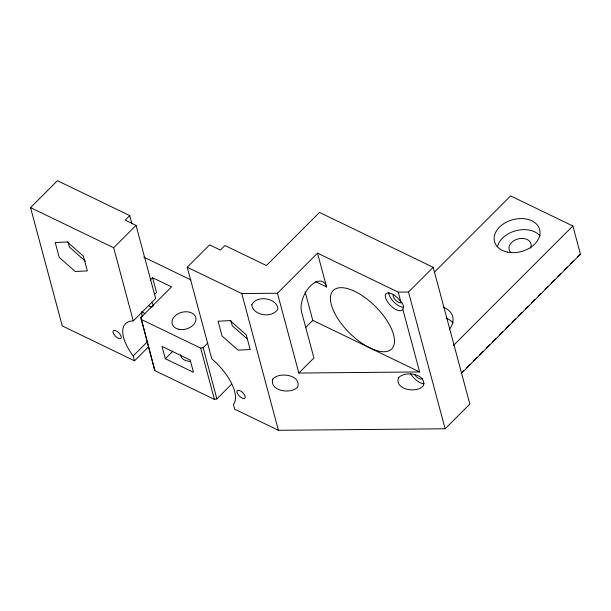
<?xml version="1.0" encoding="UTF-8"?>
<svg xmlns="http://www.w3.org/2000/svg" width="611" height="611" viewBox="0 0 611 611"><rect width="100%" height="100%" fill="white"/><g stroke="black" fill="none" stroke-linecap="round" stroke-linejoin="round"><path stroke-width="0.92" d="M402.817 309.25L402.756 309.41A11.502 5.163 45 0 1 390.246 305.195A11.502 5.163 45 0 1 387.015 293.135A11.502 5.163 45 0 1 400.648 301.536C402.764 303.362 404.604 306.577 402.817 309.25L419.612 371.939L298.832 373.046L277.447 293.234L317.506 253.153L398.227 292.127L408.499 292.035L433.199 267.32L319.484 212.414L266.404 265.525L224.978 245.53L220.441 250.075L209.611 244.843L187.241 267.221L211.788 358.84A40.738 18.277 45 0 1 234.089 403.504L233.394 404.299L234.708 409.194L278.417 430.304L445.136 428.777L469.836 404.062L433.199 267.32M148.504 346.849L134.535 360.826L62.246 325.923L30.55 207.625L57.465 180.696L129.746 215.599L131.961 223.863M129.746 215.599L125.209 220.143L136.039 225.375L155.645 298.542L133.274 320.928A40.738 18.277 45 0 0 131.831 354.128L133.221 355.93L134.535 360.826M133.274 320.928L113.669 247.761L136.039 225.375M150.146 280.182L152.59 277.738L171.538 286.887L140.881 317.567L154.843 370.633L214.4 399.395L216.89 398.907L231.554 384.235M154.522 294.517L156.546 292.493L152.59 277.738M133.221 355.93L147.854 341.289M165.329 358.726L162.037 346.429L190.174 360.016L193.466 372.313L165.329 358.726L172.875 351.18M141.103 319.354L200.66 348.117L203.15 347.636L207.816 342.962M305.538 327.58L312.771 320.347L305.126 291.829M298.832 373.046L313.917 357.954L301.59 311.961A19.773 10.838 -64.2 0 1 310.457 285.94A19.773 10.838 -64.2 0 1 326.572 286.964L317.506 253.153M434.375 272.193L510.597 195.917L572.874 225.986L580.45 254.275L461.091 373.703M453.477 345.452L572.874 225.986M461.42 372.931L463.436 370.908M466.812 367.532L470.18 364.156M473.556 360.788L476.924 357.412M479.62 354.708L482.995 351.34M486.364 347.965L489.739 344.589M492.435 341.893L495.804 338.517M499.179 335.141L502.548 331.773M505.923 328.397L509.291 325.021M511.995 322.325L515.363 318.95M518.731 315.574L522.107 312.206M525.475 308.83L528.179 306.134M531.547 302.758L534.923 299.382M538.291 296.007L540.987 293.311M545.035 289.263L547.731 286.559M551.107 283.191L554.475 279.815M557.851 276.439L560.547 273.743M564.587 269.695L567.291 266.992M570.659 263.624L573.355 260.92M577.403 256.872L580.45 254.275M187.241 267.221L241.78 293.563L277.447 293.234M315.612 281.679L326.572 286.964M312.771 320.347L419.612 371.939M143.715 257.109L190.953 279.922M30.55 207.625L113.669 247.761M247.615 339.288L232.264 325.732L230.874 320.523M85.464 261.271L69.417 247.096L68.02 241.887M408.499 292.035L445.136 428.777M398.227 292.127L400.824 301.811M241.78 293.563L278.417 430.304M203.15 347.636L216.89 398.907M200.66 348.117L214.4 399.395M140.881 317.567L154.843 370.633M142.088 316.796L141.615 311.87M144.853 313.726A23.363 10.486 45 0 1 142.203 311.541M152.483 306.722A5.392 2.421 45 0 1 148.817 305.783M151.94 302.582A5.392 2.421 45 0 1 152.926 306.271M443.296 307.188A23.363 16.489 -15 0 1 449.49 329.138M510.949 252.526A11.326 7.996 -15 0 1 518.609 238.802A11.326 7.996 -15 0 1 530.524 248.104M190.372 361.368A12.22 8.63 -15 0 1 180.489 354.777M422.316 378.469A5.751 2.581 45 0 1 414.816 374.841M424.294 383.731A11.685 5.239 45 0 1 410.5 373.428M403.764 307.348A11.502 5.163 45 0 1 394.003 302.14A11.502 5.163 45 0 1 388.695 292.364M401.885 302.224A5.751 2.581 45 0 1 395.806 300.291A5.751 2.581 45 0 1 393.797 294.181M497.438 246.707A23.363 16.489 -15 0 1 516.264 230.622A23.363 16.489 -15 0 1 540.147 235.93M446.259 318.255A23.363 16.489 -15 0 1 453.171 322.959M251.77 304.866C252.939 315.902 273.392 318.667 277.906 308.708C276.73 297.672 256.276 294.899 251.77 304.866M272.796 379.141C269.13 391.216 291.676 394.576 297.74 386.923C301.399 374.849 278.86 371.48 272.796 379.141M398.372 377.988C394.714 390.062 417.26 393.423 423.324 385.77C426.982 373.695 404.436 370.335 398.372 377.988M67.332 241.979L55.242 242.567L59.198 257.323L75.245 271.49L87.335 270.91L83.379 256.154L67.332 241.979M230.187 320.615L218.096 321.203L222.045 335.958L238.091 350.126L250.182 349.545L246.225 334.79L230.187 320.615M237.45 393.476A5.392 2.421 45 0 0 244.69 398.41A5.392 2.421 45 0 0 241.215 391.361A5.392 2.421 45 0 0 237.45 393.476M113.455 333.598A5.392 2.421 45 0 0 120.688 338.532A5.392 2.421 45 0 0 117.22 331.483A5.392 2.421 45 0 0 113.455 333.598M507.39 252.076A23.363 16.489 -15 0 0 539.979 231.172A23.363 16.489 -15 0 0 503.922 223.58A23.363 16.489 -15 0 0 507.39 252.076M178.863 329.283A12.22 8.63 -15 0 0 195.91 318.346A12.22 8.63 -15 0 0 177.045 314.375A12.22 8.63 -15 0 0 178.863 329.283M334.339 312.511A41.342 18.544 45 0 0 389.826 350.34A41.342 18.544 45 0 0 363.186 296.282A41.342 18.544 45 0 0 334.339 312.511"/></g></svg>
